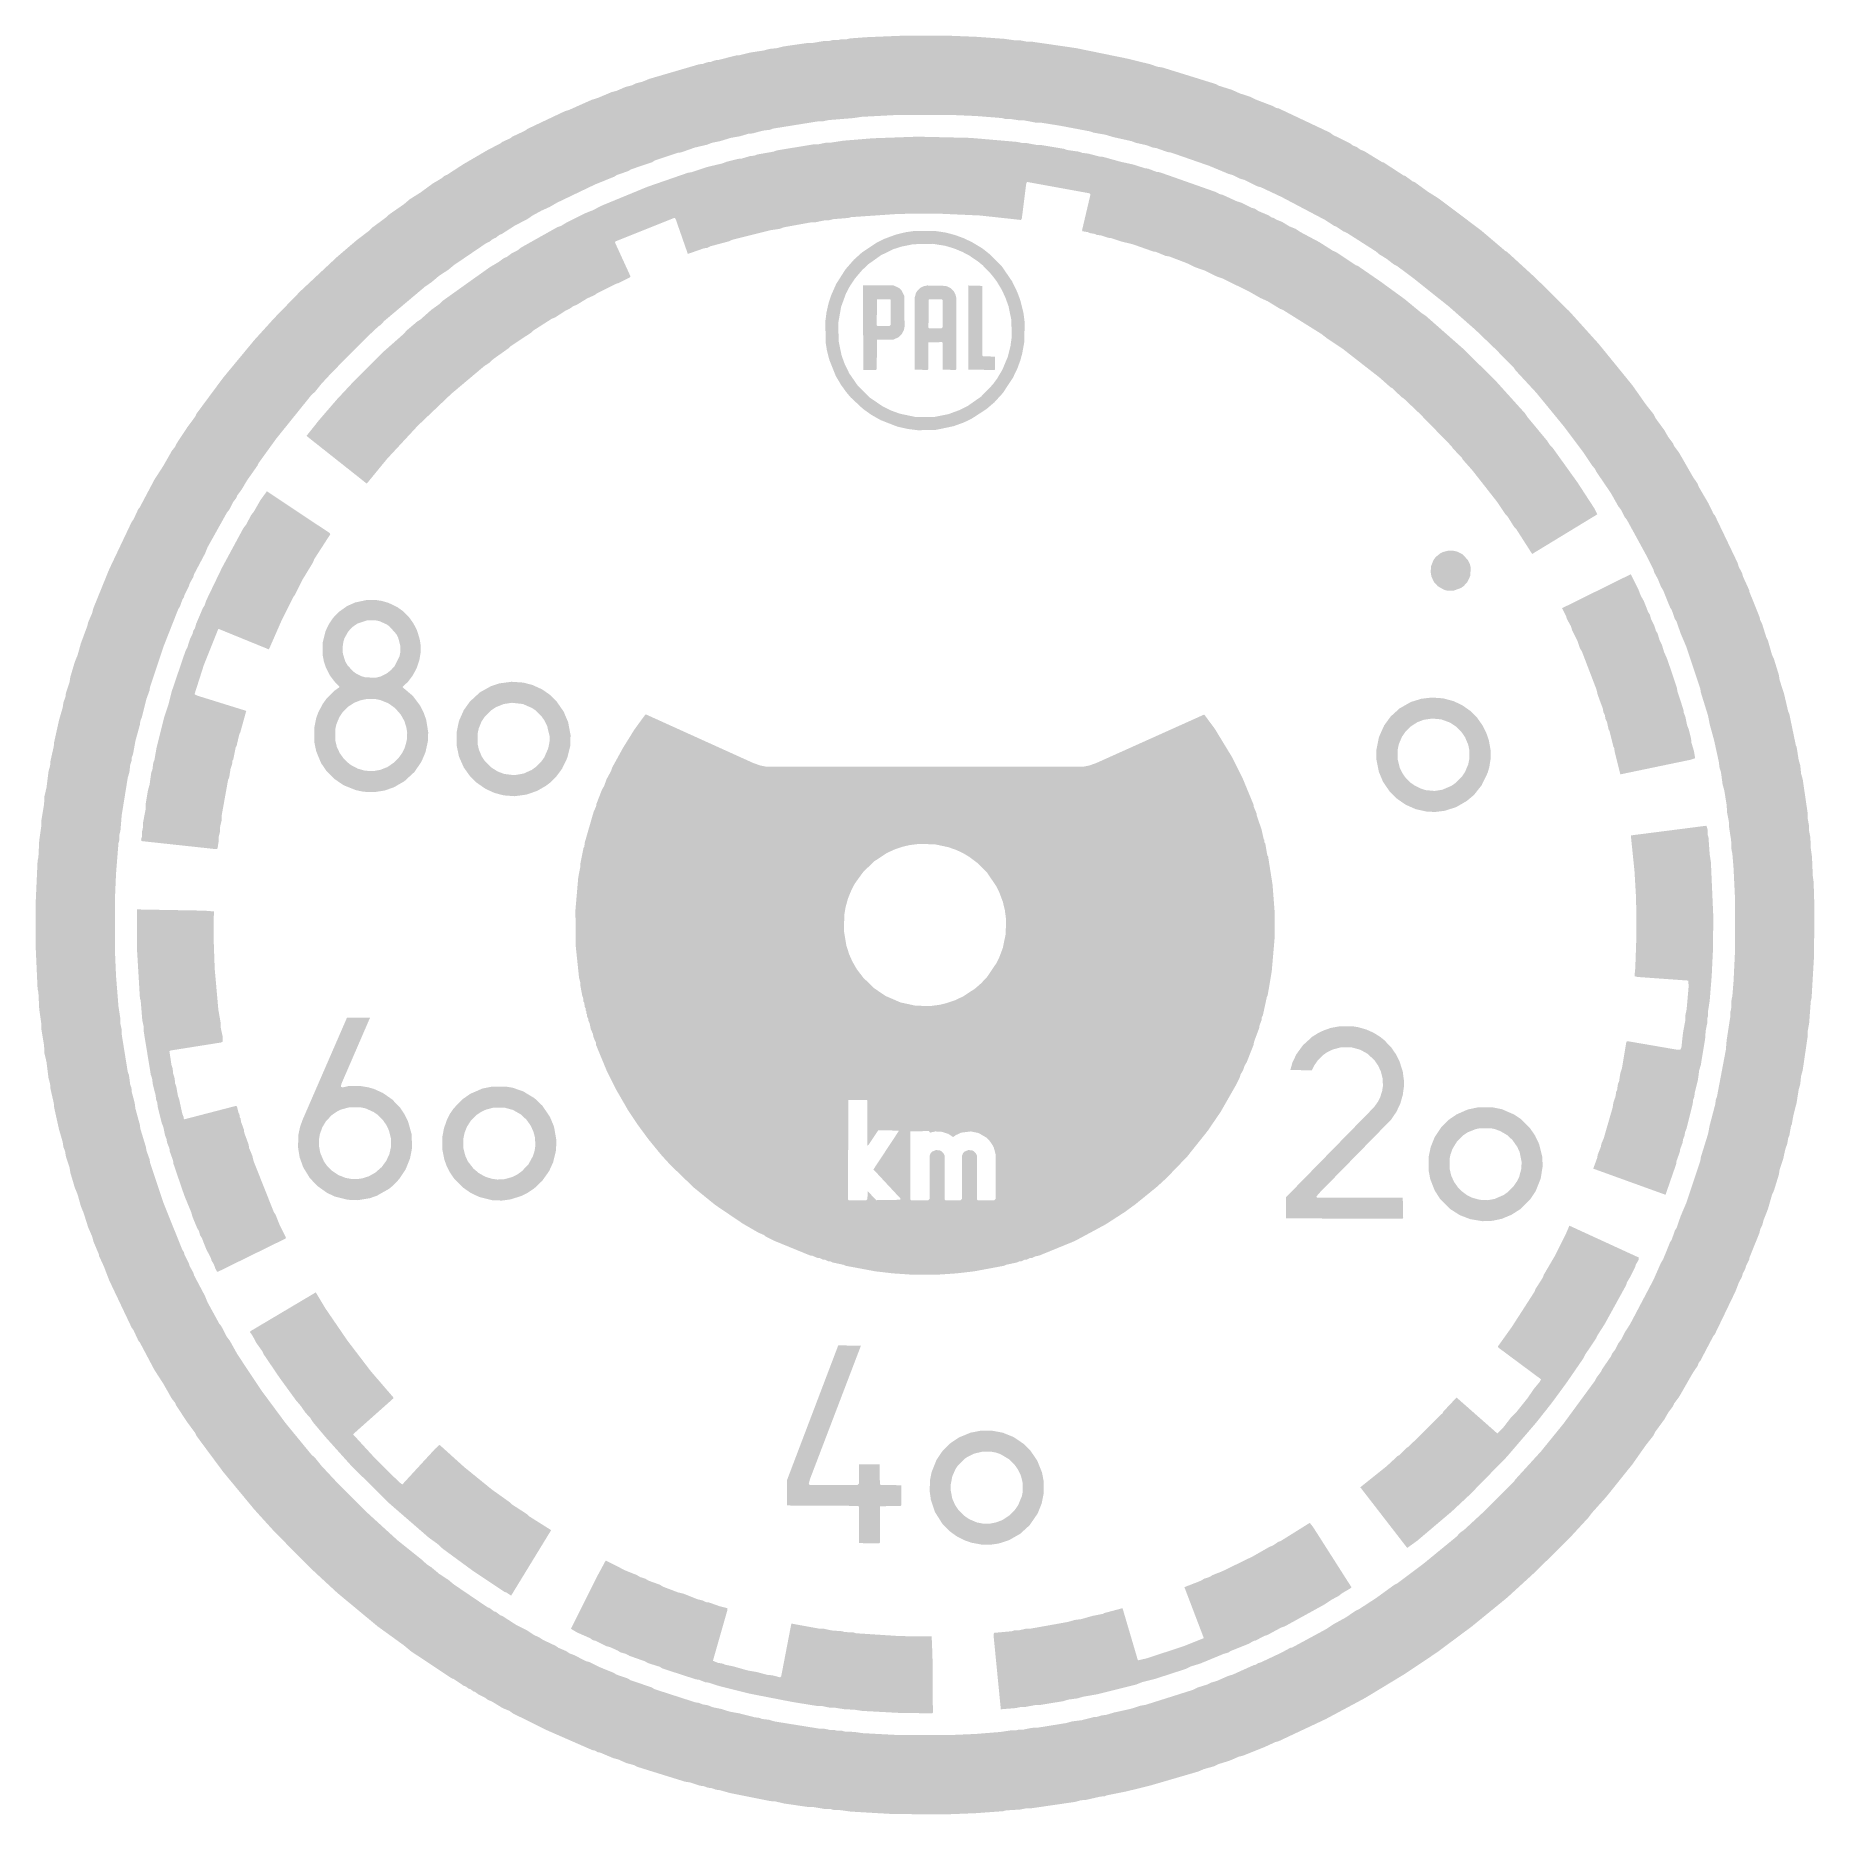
# Model space of a CAD drawing. Header units: millimetres. Extents: x -22 to 22, y -22 to 22.
import ezdxf

# ---------------------------------------------------------------- set-up
doc = ezdxf.new("R2010")
doc.units = ezdxf.units.MM
doc.layers.add('DIAL_WHITE', color=7, linetype='CONTINUOUS')

msp = doc.modelspace()

# ---------------------------------------------------------------- hatches: boundary and pattern name
at = {"layer": 'DIAL_WHITE', "true_color": 0xffffff}
h = msp.add_hatch(color=7, dxfattribs=at)
h.paths.add_polyline_path([(-0.465, 21.985), (-1.435, 21.945), (-1.845, 21.915), (-1.925, 21.895), (-2.055, 21.895), (-2.135, 21.875), (-2.265, 21.875), (-2.345, 21.855), (-2.465, 21.855), (-2.755, 21.805), (-2.875, 21.805), (-3.495, 21.715), (-3.645, 21.675), (-3.835, 21.655), (-3.985, 21.615), (-4.315, 21.565), (-4.595, 21.495), (-4.655, 21.495), (-5.085, 21.385), (-5.175, 21.375), (-5.285, 21.335), (-5.375, 21.325), (-5.485, 21.285), (-5.575, 21.275), (-6.805, 20.915), (-6.975, 20.845), (-7.135, 20.805), (-7.235, 20.755), (-7.395, 20.715), (-7.625, 20.615), (-7.745, 20.585), (-8.075, 20.445), (-8.235, 20.395), (-8.795, 20.145), (-8.895, 20.115), (-9.825, 19.675), (-9.875, 19.635), (-10.195, 19.485), (-10.245, 19.445), (-10.445, 19.355), (-10.495, 19.315), (-10.805, 19.155), (-11.405, 18.805), (-11.805, 18.545), (-11.875, 18.515), (-11.945, 18.455), (-12.165, 18.325), (-12.465, 18.105), (-12.735, 17.935), (-12.875, 17.815), (-13.235, 17.565), (-13.335, 17.475), (-13.675, 17.225), (-13.755, 17.145), (-14.045, 16.925), (-14.525, 16.515), (-15.435, 15.665), (-16.085, 14.995), (-16.575, 14.455), (-17.345, 13.525), (-18.005, 12.635), (-18.035, 12.565), (-18.235, 12.295), (-18.505, 11.885), (-18.535, 11.815), (-18.615, 11.715), (-18.825, 11.345), (-19.045, 11.005), (-19.405, 10.325), (-19.445, 10.275), (-19.565, 10.015), (-19.605, 9.965), (-20.165, 8.785), (-20.555, 7.825), (-20.585, 7.705), (-20.685, 7.475), (-20.705, 7.385), (-20.865, 6.955), (-20.945, 6.665), (-21.015, 6.495), (-21.125, 6.125), (-21.145, 5.995), (-21.235, 5.725), (-21.245, 5.635), (-21.295, 5.495), (-21.315, 5.365), (-21.405, 5.055), (-21.525, 4.515), (-21.535, 4.405), (-21.615, 4.055), (-21.625, 3.935), (-21.665, 3.785), (-21.715, 3.385), (-21.765, 3.175), (-21.775, 2.975), (-21.845, 2.555), (-21.845, 2.425), (-21.895, 2.075), (-21.915, 1.665), (-21.935, 1.585), (-21.985, 0.485), (-21.985, -0.495), (-21.935, -1.595), (-21.915, -1.675), (-21.895, -2.085), (-21.845, -2.435), (-21.845, -2.565), (-21.775, -2.985), (-21.765, -3.185), (-21.715, -3.395), (-21.665, -3.795), (-21.625, -3.945), (-21.615, -4.065), (-21.535, -4.415), (-21.525, -4.525), (-21.405, -5.065), (-21.315, -5.375), (-21.295, -5.505), (-21.255, -5.605), (-21.235, -5.735), (-21.145, -6.005), (-21.125, -6.135), (-21.015, -6.505), (-20.945, -6.675), (-20.865, -6.965), (-20.795, -7.135), (-20.685, -7.485), (-20.585, -7.715), (-20.555, -7.835), (-20.415, -8.165), (-20.415, -8.195), (-20.295, -8.455), (-20.165, -8.795), (-19.605, -9.975), (-19.565, -10.025), (-19.445, -10.285), (-19.405, -10.335), (-19.045, -11.015), (-18.825, -11.355), (-18.615, -11.725), (-18.535, -11.825), (-18.505, -11.895), (-18.235, -12.305), (-18.035, -12.575), (-18.005, -12.645), (-17.345, -13.535), (-16.575, -14.465), (-16.085, -15.005), (-15.185, -15.915), (-14.525, -16.525), (-13.525, -17.355), (-12.875, -17.825), (-12.695, -17.975), (-11.685, -18.645), (-11.645, -18.655), (-11.395, -18.825), (-11.355, -18.835), (-11.275, -18.895), (-11.235, -18.905), (-11.155, -18.965), (-11.115, -18.975), (-11.035, -19.035), (-10.875, -19.115), (-10.795, -19.175), (-10.695, -19.215), (-10.435, -19.375), (-10.265, -19.445), (-10.185, -19.505), (-9.335, -19.925), (-8.215, -20.415), (-8.155, -20.425), (-8.085, -20.465), (-8.025, -20.475), (-7.695, -20.615), (-7.575, -20.645), (-7.375, -20.735), (-7.185, -20.785), (-7.115, -20.825), (-5.925, -21.195), (-5.795, -21.215), (-5.555, -21.295), (-5.465, -21.305), (-5.355, -21.345), (-5.265, -21.355), (-5.155, -21.395), (-5.065, -21.405), (-4.815, -21.475), (-3.815, -21.675), (-3.685, -21.685), (-3.475, -21.735), (-2.855, -21.825), (-2.735, -21.825), (-2.445, -21.875), (-2.315, -21.875), (-2.245, -21.895), (-2.115, -21.895), (-1.825, -21.935), (-0.795, -21.995), (0.495, -22.005), (1.255, -21.975), (1.945, -21.925), (2.015, -21.905), (2.355, -21.885), (2.505, -21.855), (2.625, -21.855), (3.725, -21.695), (3.865, -21.655), (3.995, -21.645), (4.345, -21.565), (4.455, -21.555), (4.495, -21.535), (4.995, -21.435), (5.565, -21.295), (6.765, -20.945), (6.905, -20.885), (7.155, -20.815), (7.255, -20.765), (7.545, -20.675), (7.775, -20.575), (7.865, -20.555), (8.415, -20.335), (8.675, -20.215), (8.755, -20.195), (9.925, -19.645), (10.895, -19.125), (11.885, -18.525), (12.675, -17.995), (13.535, -17.355), (14.405, -16.645), (15.105, -16.005), (15.945, -15.175), (16.415, -14.665), (16.505, -14.545), (16.855, -14.155), (17.505, -13.345), (17.835, -12.875), (18.025, -12.635), (18.075, -12.535), (18.295, -12.235), (18.385, -12.075), (18.505, -11.915), (18.535, -11.845), (18.655, -11.685), (19.005, -11.075), (19.115, -10.915), (19.145, -10.835), (19.185, -10.785), (19.505, -10.175), (19.545, -10.125), (20.055, -9.065), (20.135, -8.855), (20.215, -8.705), (20.235, -8.625), (20.295, -8.515), (20.315, -8.435), (20.395, -8.275), (20.395, -8.245), (20.645, -7.625), (20.665, -7.535), (20.715, -7.435), (20.745, -7.315), (20.855, -7.035), (20.955, -6.685), (21.005, -6.575), (21.125, -6.185), (21.145, -6.055), (21.235, -5.785), (21.285, -5.555), (21.335, -5.415), (21.355, -5.285), (21.385, -5.215), (21.425, -4.985), (21.445, -4.945), (21.485, -4.715), (21.565, -4.405), (21.615, -4.085), (21.655, -3.945), (21.675, -3.745), (21.715, -3.605), (21.835, -2.785), (21.835, -2.655), (21.875, -2.435), (21.915, -1.895), (21.935, -1.815), (21.995, -0.785), (22.005, 0.425), (21.985, 1.055), (21.965, 1.195), (21.945, 1.675), (21.915, 1.885), (21.905, 2.155), (21.875, 2.305), (21.875, 2.425), (21.835, 2.645), (21.835, 2.775), (21.715, 3.595), (21.675, 3.735), (21.655, 3.935), (21.615, 4.075), (21.565, 4.395), (21.545, 4.435), (21.385, 5.205), (21.355, 5.275), (21.255, 5.705), (21.145, 6.045), (21.125, 6.175), (21.005, 6.565), (20.955, 6.675), (20.855, 7.025), (20.815, 7.105), (20.715, 7.425), (20.665, 7.525), (20.645, 7.615), (20.395, 8.235), (20.395, 8.265), (20.235, 8.615), (20.215, 8.695), (20.135, 8.845), (20.105, 8.945), (19.545, 10.115), (19.505, 10.165), (19.385, 10.415), (19.145, 10.825), (19.115, 10.905), (19.005, 11.065), (18.655, 11.675), (18.535, 11.835), (18.505, 11.905), (18.385, 12.065), (18.295, 12.225), (18.075, 12.525), (18.025, 12.625), (17.835, 12.865), (17.505, 13.335), (16.675, 14.355), (15.945, 15.165), (15.105, 15.995), (14.405, 16.635), (14.365, 16.655), (13.765, 17.165), (12.715, 17.955), (12.445, 18.125), (12.115, 18.365), (12.075, 18.375), (11.885, 18.515), (11.845, 18.525), (11.355, 18.845), (11.315, 18.855), (10.875, 19.125), (10.775, 19.165), (10.695, 19.225), (10.595, 19.265), (10.515, 19.325), (10.105, 19.525), (10.025, 19.585), (8.755, 20.185), (8.695, 20.195), (8.605, 20.245), (8.185, 20.405), (8.045, 20.475), (7.795, 20.555), (7.595, 20.645), (7.275, 20.745), (7.205, 20.785), (5.885, 21.195), (5.755, 21.215), (5.585, 21.275), (5.015, 21.415), (3.745, 21.675), (2.645, 21.835), (2.525, 21.835), (2.375, 21.865), (2.245, 21.865), (1.965, 21.905), (1.275, 21.955), (0.515, 21.985)])
h.paths.add_polyline_path([(-0.615, 20.025), (0.595, 20.025), (1.285, 19.995), (1.915, 19.945), (1.985, 19.925), (2.105, 19.925), (2.365, 19.885), (2.475, 19.885), (2.735, 19.835), (2.855, 19.835), (3.355, 19.755), (4.095, 19.615), (4.175, 19.585), (4.465, 19.535), (4.665, 19.475), (5.115, 19.375), (5.215, 19.335), (5.485, 19.275), (5.645, 19.215), (5.725, 19.205), (6.005, 19.105), (6.085, 19.095), (7.035, 18.765), (7.515, 18.565), (7.625, 18.535), (7.805, 18.445), (7.915, 18.415), (8.235, 18.255), (8.315, 18.235), (8.825, 17.995), (9.905, 17.425), (10.135, 17.275), (10.175, 17.265), (10.355, 17.145), (10.445, 17.105), (11.165, 16.645), (11.245, 16.575), (11.425, 16.465), (11.605, 16.325), (11.685, 16.285), (12.075, 15.995), (12.965, 15.285), (13.625, 14.705), (14.125, 14.225), (14.575, 13.765), (14.615, 13.705), (15.125, 13.155), (15.805, 12.325), (16.285, 11.685), (16.505, 11.355), (16.575, 11.275), (16.615, 11.195), (16.975, 10.665), (17.155, 10.345), (17.225, 10.255), (17.315, 10.075), (17.365, 10.015), (17.835, 9.155), (18.025, 8.775), (18.045, 8.705), (18.135, 8.545), (18.205, 8.365), (18.265, 8.265), (18.435, 7.845), (18.475, 7.785), (18.555, 7.555), (18.595, 7.495), (18.695, 7.205), (18.835, 6.875), (19.185, 5.825), (19.195, 5.745), (19.375, 5.165), (19.415, 4.955), (19.525, 4.555), (19.645, 4.005), (19.655, 3.895), (19.695, 3.765), (19.735, 3.465), (19.775, 3.325), (19.835, 2.955), (19.845, 2.775), (19.895, 2.515), (19.895, 2.405), (19.945, 2.085), (19.955, 1.845), (19.975, 1.765), (20.005, 1.395), (20.045, 0.575), (20.045, -0.585), (20.005, -1.405), (19.975, -1.775), (19.955, -1.855), (19.945, -2.095), (19.925, -2.165), (19.925, -2.275), (19.835, -2.855), (19.815, -3.095), (19.595, -4.255), (19.565, -4.335), (19.555, -4.435), (19.415, -4.965), (19.375, -5.175), (19.195, -5.755), (19.185, -5.835), (18.835, -6.885), (18.695, -7.215), (18.595, -7.505), (18.555, -7.565), (18.475, -7.795), (18.435, -7.855), (18.265, -8.275), (18.205, -8.375), (18.025, -8.785), (17.445, -9.885), (17.315, -10.085), (17.225, -10.265), (17.155, -10.355), (17.075, -10.515), (17.005, -10.605), (16.975, -10.675), (16.755, -10.995), (16.735, -11.045), (16.615, -11.205), (16.575, -11.285), (15.805, -12.335), (15.245, -13.025), (14.615, -13.715), (14.575, -13.775), (13.855, -14.495), (13.345, -14.965), (13.235, -15.045), (13.155, -15.135), (12.325, -15.815), (11.685, -16.295), (11.605, -16.335), (11.165, -16.655), (10.735, -16.935), (10.665, -16.965), (10.415, -17.135), (10.105, -17.305), (9.925, -17.425), (9.095, -17.875), (9.045, -17.885), (8.825, -18.005), (8.315, -18.245), (8.245, -18.265), (8.185, -18.305), (8.135, -18.315), (7.625, -18.545), (7.495, -18.585), (7.225, -18.705), (7.085, -18.745), (6.985, -18.795), (6.755, -18.865), (6.635, -18.925), (5.465, -19.295), (5.345, -19.315), (5.095, -19.395), (4.685, -19.485), (4.485, -19.545), (4.385, -19.555), (4.255, -19.595), (4.195, -19.595), (3.885, -19.675), (3.645, -19.705), (3.505, -19.745), (2.825, -19.855), (2.645, -19.865), (2.455, -19.905), (2.335, -19.905), (2.265, -19.925), (2.145, -19.925), (1.885, -19.965), (1.265, -20.015), (0.565, -20.045), (-0.595, -20.045), (-1.535, -19.995), (-1.735, -19.965), (-1.975, -19.955), (-2.045, -19.935), (-2.165, -19.935), (-2.235, -19.915), (-2.345, -19.915), (-2.485, -19.885), (-2.595, -19.885), (-3.715, -19.705), (-3.845, -19.665), (-4.015, -19.645), (-4.095, -19.615), (-4.195, -19.605), (-4.585, -19.505), (-4.815, -19.465), (-5.035, -19.395), (-5.235, -19.355), (-5.365, -19.305), (-5.485, -19.285), (-5.585, -19.245), (-5.665, -19.235), (-6.685, -18.905), (-6.745, -18.865), (-7.275, -18.685), (-7.335, -18.645), (-7.625, -18.545), (-7.685, -18.505), (-8.055, -18.355), (-8.295, -18.235), (-8.375, -18.215), (-8.665, -18.065), (-8.775, -18.025), (-8.865, -17.965), (-9.055, -17.885), (-9.125, -17.835), (-9.445, -17.685), (-9.515, -17.635), (-9.665, -17.565), (-9.845, -17.445), (-10.105, -17.315), (-10.445, -17.095), (-10.485, -17.085), (-10.605, -16.995), (-10.645, -16.985), (-10.765, -16.895), (-10.805, -16.885), (-11.645, -16.315), (-11.775, -16.205), (-12.005, -16.055), (-12.195, -15.895), (-12.305, -15.825), (-12.435, -15.705), (-13.035, -15.225), (-13.825, -14.505), (-14.485, -13.845), (-14.915, -13.385), (-15.075, -13.185), (-15.165, -13.105), (-15.805, -12.325), (-16.405, -11.515), (-16.995, -10.625), (-17.185, -10.285), (-17.255, -10.195), (-17.395, -9.925), (-17.445, -9.865), (-17.735, -9.335), (-17.795, -9.185), (-18.065, -8.675), (-18.085, -8.605), (-18.175, -8.445), (-18.195, -8.375), (-18.305, -8.155), (-18.315, -8.105), (-18.355, -8.045), (-18.825, -6.875), (-19.155, -5.885), (-19.165, -5.805), (-19.245, -5.585), (-19.255, -5.505), (-19.395, -5.045), (-19.405, -4.955), (-19.515, -4.555), (-19.535, -4.405), (-19.605, -4.145), (-19.615, -4.035), (-19.645, -3.955), (-19.675, -3.725), (-19.705, -3.645), (-19.855, -2.715), (-19.855, -2.595), (-19.885, -2.465), (-19.885, -2.345), (-19.935, -2.025), (-19.995, -1.275), (-20.025, -0.585), (-20.025, 0.575), (-19.995, 1.265), (-19.935, 2.015), (-19.915, 2.085), (-19.915, 2.205), (-19.885, 2.335), (-19.855, 2.705), (-19.705, 3.635), (-19.665, 3.765), (-19.645, 3.945), (-19.605, 4.075), (-19.605, 4.135), (-19.575, 4.215), (-19.515, 4.545), (-19.405, 4.945), (-19.395, 5.035), (-19.355, 5.135), (-19.245, 5.575), (-19.165, 5.795), (-19.155, 5.875), (-18.825, 6.865), (-18.455, 7.805), (-18.415, 7.865), (-18.355, 8.035), (-18.315, 8.095), (-18.305, 8.145), (-18.195, 8.365), (-18.175, 8.435), (-18.085, 8.595), (-18.065, 8.665), (-17.795, 9.175), (-17.735, 9.325), (-17.255, 10.185), (-17.185, 10.275), (-17.095, 10.455), (-17.025, 10.545), (-16.995, 10.615), (-16.885, 10.765), (-16.755, 10.985), (-16.495, 11.355), (-16.475, 11.405), (-16.035, 12.015), (-15.165, 13.095), (-15.075, 13.175), (-14.915, 13.375), (-14.655, 13.655), (-13.825, 14.495), (-13.505, 14.795), (-13.445, 14.835), (-13.365, 14.925), (-12.355, 15.775), (-12.195, 15.885), (-12.005, 16.045), (-11.775, 16.195), (-11.645, 16.305), (-10.835, 16.855), (-10.765, 16.885), (-10.675, 16.955), (-10.605, 16.985), (-10.515, 17.055), (-10.445, 17.085), (-10.135, 17.285), (-9.825, 17.445), (-9.695, 17.535), (-9.475, 17.655), (-9.275, 17.745), (-9.085, 17.855), (-8.145, 18.305), (-7.675, 18.495), (-7.615, 18.535), (-7.325, 18.635), (-7.265, 18.675), (-6.735, 18.855), (-6.675, 18.895), (-6.105, 19.085), (-6.025, 19.095), (-5.685, 19.215), (-5.385, 19.285), (-5.255, 19.335), (-5.055, 19.375), (-4.795, 19.455), (-4.565, 19.495), (-4.365, 19.555), (-4.255, 19.565), (-3.995, 19.635), (-3.825, 19.655), (-3.745, 19.685), (-2.625, 19.865), (-2.515, 19.865), (-2.375, 19.895), (-1.755, 19.945), (-1.565, 19.975)], flags=17)
for points in [[(-15.285, 12.085), (-13.795, 10.905), (-13.295, 11.515), (-12.535, 12.335), (-11.705, 13.125), (-10.885, 13.815), (-10.775, 13.885), (-10.665, 13.985), (-10.285, 14.255), (-10.235, 14.305), (-9.735, 14.635), (-9.685, 14.685), (-9.215, 14.985), (-9.135, 15.015), (-8.875, 15.185), (-8.785, 15.225), (-8.685, 15.295), (-8.605, 15.325), (-8.345, 15.485), (-8.165, 15.565), (-8.095, 15.615), (-7.635, 15.845), (-7.565, 15.865), (-7.285, 16.005), (-7.275, 16.035), (-7.655, 16.865), (-7.645, 16.895), (-6.195, 17.475), (-6.175, 17.475), (-6.155, 17.445), (-5.855, 16.585), (-5.455, 16.725), (-5.375, 16.735), (-5.295, 16.775), (-4.845, 16.895), (-4.755, 16.935), (-3.795, 17.175), (-3.585, 17.205), (-3.475, 17.245), (-2.815, 17.365), (-2.715, 17.365), (-2.475, 17.415), (-2.375, 17.415), (-2.255, 17.445), (-1.885, 17.475), (-1.815, 17.495), (-0.645, 17.575), (0.265, 17.585), (1.375, 17.535), (2.385, 17.425), (2.405, 17.465), (2.515, 18.335), (2.535, 18.365), (4.075, 18.085), (4.095, 18.065), (4.095, 18.025), (3.895, 17.175), (3.905, 17.145), (4.035, 17.125), (4.105, 17.095), (4.195, 17.085), (4.265, 17.055), (4.355, 17.045), (4.535, 16.985), (4.615, 16.975), (4.855, 16.895), (5.145, 16.825), (5.655, 16.645), (5.725, 16.635), (5.965, 16.535), (6.045, 16.525), (6.515, 16.345), (6.695, 16.255), (6.925, 16.175), (7.205, 16.035), (7.375, 15.975), (8.025, 15.655), (8.305, 15.495), (8.485, 15.415), (8.795, 15.225), (8.855, 15.205), (9.815, 14.605), (9.955, 14.495), (10.345, 14.235), (11.255, 13.525), (11.525, 13.285), (11.565, 13.265), (11.795, 13.045), (11.845, 13.015), (12.245, 12.635), (13.035, 11.825), (13.065, 11.775), (13.285, 11.545), (13.305, 11.505), (13.545, 11.235), (14.165, 10.445), (14.365, 10.145), (14.415, 10.095), (14.585, 9.825), (14.635, 9.775), (15.025, 9.165), (16.635, 10.145), (16.555, 10.305), (16.145, 10.935), (15.535, 11.785), (15.465, 11.855), (15.395, 11.965), (14.905, 12.555), (14.855, 12.635), (14.115, 13.455), (13.325, 14.235), (12.405, 15.045), (12.275, 15.135), (11.875, 15.465), (11.285, 15.895), (10.705, 16.295), (10.665, 16.305), (10.185, 16.625), (10.095, 16.665), (9.765, 16.875), (9.295, 17.125), (9.175, 17.205), (9.025, 17.265), (8.845, 17.375), (8.695, 17.435), (8.635, 17.475), (8.585, 17.485), (8.495, 17.545), (8.255, 17.645), (8.165, 17.705), (8.085, 17.725), (7.825, 17.855), (7.725, 17.885), (7.375, 18.045), (7.295, 18.065), (7.205, 18.115), (5.815, 18.605), (5.735, 18.615), (5.525, 18.695), (5.445, 18.705), (5.165, 18.795), (4.845, 18.865), (4.415, 18.985), (4.315, 18.995), (4.055, 19.065), (3.895, 19.085), (3.815, 19.115), (3.525, 19.155), (3.445, 19.185), (2.905, 19.275), (2.795, 19.275), (2.535, 19.325), (2.425, 19.325), (2.295, 19.355), (1.135, 19.455), (-0.175, 19.485), (-1.285, 19.445), (-2.015, 19.385), (-2.335, 19.335), (-2.445, 19.335), (-2.635, 19.295), (-2.745, 19.295), (-3.655, 19.145), (-3.735, 19.115), (-4.135, 19.045), (-4.215, 19.015), (-4.315, 19.005), (-4.515, 18.945), (-4.615, 18.935), (-4.895, 18.865), (-4.995, 18.825), (-5.375, 18.735), (-5.765, 18.605), (-5.845, 18.595), (-6.855, 18.245), (-7.995, 17.775), (-8.205, 17.665), (-8.385, 17.595), (-8.865, 17.355), (-8.995, 17.275), (-9.085, 17.245), (-9.975, 16.745), (-10.065, 16.675), (-10.205, 16.605), (-10.325, 16.515), (-10.415, 16.475), (-10.535, 16.385), (-10.755, 16.255), (-11.905, 15.435), (-11.985, 15.355), (-12.195, 15.205), (-12.465, 14.965), (-12.545, 14.915), (-12.805, 14.695), (-12.885, 14.605), (-13.395, 14.155), (-14.115, 13.435), (-14.535, 12.985), (-14.975, 12.475)], [(1.085, 15.805), (1.085, 13.725), (1.725, 13.715), (1.745, 13.735), (1.745, 14.045), (1.445, 14.055), (1.425, 14.075), (1.425, 15.795)], [(-16.265, 10.715), (-16.425, 10.495), (-16.585, 10.215), (-16.655, 10.125), (-16.775, 9.895), (-16.845, 9.805), (-17.375, 8.825), (-17.765, 8.015), (-17.805, 7.895), (-17.845, 7.835), (-18.015, 7.435), (-18.045, 7.325), (-18.085, 7.265), (-18.105, 7.185), (-18.165, 7.065), (-18.235, 6.845), (-18.275, 6.775), (-18.615, 5.775), (-18.695, 5.455), (-18.805, 5.125), (-18.995, 4.365), (-19.045, 4.075), (-19.075, 3.995), (-19.095, 3.835), (-19.125, 3.755), (-19.165, 3.465), (-19.205, 3.325), (-19.265, 2.965), (-19.265, 2.845), (-19.325, 2.535), (-19.325, 2.425), (-19.355, 2.285), (-19.355, 2.175), (-19.375, 2.105), (-19.365, 2.065), (-17.515, 1.865), (-17.485, 1.885), (-17.455, 2.075), (-17.455, 2.175), (-17.425, 2.295), (-17.425, 2.405), (-17.385, 2.575), (-17.385, 2.685), (-17.225, 3.575), (-17.195, 3.645), (-17.165, 3.845), (-17.125, 3.965), (-17.115, 4.055), (-17.095, 4.085), (-17.035, 4.385), (-17.015, 4.415), (-16.945, 4.715), (-16.925, 4.745), (-16.775, 5.285), (-17.995, 5.665), (-18.055, 5.695), (-17.825, 6.415), (-17.465, 7.315), (-16.215, 6.805), (-15.895, 7.535), (-15.615, 8.095), (-15.565, 8.165), (-15.375, 8.545), (-15.125, 8.955), (-15.095, 9.035), (-14.695, 9.655), (-14.715, 9.685)], [(12.945, 9.245), (12.825, 9.215), (12.745, 9.175), (12.635, 9.085), (12.585, 9.015), (12.525, 8.865), (12.515, 8.715), (12.535, 8.605), (12.595, 8.475), (12.695, 8.365), (12.855, 8.275), (12.945, 8.255), (13.075, 8.255), (13.265, 8.325), (13.335, 8.375), (13.425, 8.475), (13.495, 8.625), (13.505, 8.835), (13.485, 8.915), (13.435, 9.015), (13.305, 9.155), (13.165, 9.225), (13.075, 9.245)], [(17.465, 8.665), (15.765, 7.825), (15.865, 7.625), (15.885, 7.555), (15.985, 7.375), (16.015, 7.275), (16.145, 7.015), (16.205, 6.835), (16.255, 6.755), (16.615, 5.815), (16.645, 5.685), (16.775, 5.335), (16.785, 5.255), (16.825, 5.175), (16.835, 5.095), (16.875, 5.015), (16.915, 4.825), (16.935, 4.795), (17.035, 4.395), (17.055, 4.365), (17.065, 4.275), (17.205, 3.715), (18.935, 4.075), (19.055, 4.115), (19.025, 4.295), (18.965, 4.495), (18.955, 4.595), (18.895, 4.835), (18.855, 4.935), (18.815, 5.135), (18.775, 5.235), (18.765, 5.315), (18.615, 5.775), (18.605, 5.855), (18.365, 6.565), (18.285, 6.745), (18.235, 6.915), (18.175, 7.035), (18.125, 7.205), (18.085, 7.265), (18.045, 7.395), (17.965, 7.555), (17.935, 7.665), (17.895, 7.725), (17.785, 8.005), (17.715, 8.125), (17.645, 8.305)], [(19.335, 2.445), (17.465, 2.205), (17.555, 1.325), (17.595, 0.645), (17.605, -0.225), (17.575, -1.075), (17.555, -1.275), (17.625, -1.295), (18.885, -1.385), (18.895, -1.525), (18.845, -2.095), (18.815, -2.235), (18.815, -2.355), (18.755, -2.675), (18.715, -3.045), (18.685, -3.095), (18.615, -3.095), (17.395, -2.885), (17.355, -2.895), (17.245, -3.555), (17.205, -3.675), (17.175, -3.875), (17.145, -3.945), (17.125, -4.095), (17.105, -4.125), (17.085, -4.255), (17.035, -4.395), (17.015, -4.525), (16.795, -5.285), (16.735, -5.425), (16.725, -5.495), (16.645, -5.695), (16.635, -5.765), (16.535, -6.035), (18.305, -6.675), (18.325, -6.675), (18.585, -5.925), (18.595, -5.845), (18.675, -5.625), (18.685, -5.555), (18.745, -5.395), (18.755, -5.315), (18.795, -5.215), (18.805, -5.135), (18.845, -5.035), (18.995, -4.435), (19.005, -4.335), (19.035, -4.255), (19.045, -4.155), (19.125, -3.835), (19.155, -3.605), (19.195, -3.475), (19.305, -2.805), (19.315, -2.625), (19.355, -2.435), (19.355, -2.325), (19.375, -2.255), (19.375, -2.135), (19.415, -1.885), (19.465, -1.265), (19.495, -0.645), (19.505, 0.185), (19.445, 1.545), (19.415, 1.735), (19.385, 2.155), (19.365, 2.225), (19.365, 2.345)], [(-19.475, 0.375), (-19.475, -0.645), (-19.405, -1.815), (-19.385, -1.885), (-19.345, -2.375), (-19.315, -2.505), (-19.315, -2.615), (-19.135, -3.715), (-19.105, -3.795), (-19.085, -3.955), (-19.015, -4.225), (-19.005, -4.325), (-18.975, -4.405), (-18.965, -4.505), (-18.865, -4.905), (-18.825, -5.005), (-18.785, -5.205), (-18.745, -5.305), (-18.735, -5.385), (-18.675, -5.535), (-18.665, -5.615), (-18.585, -5.835), (-18.575, -5.915), (-18.305, -6.705), (-18.135, -7.115), (-18.105, -7.225), (-17.985, -7.515), (-17.945, -7.575), (-17.915, -7.685), (-17.875, -7.745), (-17.765, -8.025), (-17.645, -8.255), (-17.635, -8.305), (-17.575, -8.405), (-17.535, -8.515), (-17.495, -8.585), (-17.475, -8.585), (-15.805, -7.765), (-15.795, -7.735), (-15.955, -7.415), (-16.045, -7.185), (-16.095, -7.105), (-16.595, -5.845), (-16.625, -5.715), (-16.705, -5.525), (-16.715, -5.445), (-16.825, -5.145), (-16.835, -5.065), (-16.905, -4.875), (-16.915, -4.795), (-16.935, -4.765), (-16.945, -4.685), (-16.965, -4.655), (-17.005, -4.495), (-17.035, -4.485), (-18.305, -4.815), (-18.325, -4.795), (-18.325, -4.755), (-18.355, -4.685), (-18.435, -4.315), (-18.465, -4.235), (-18.505, -4.005), (-18.535, -3.925), (-18.545, -3.805), (-18.585, -3.675), (-18.595, -3.555), (-18.625, -3.465), (-18.675, -3.135), (-18.655, -3.115), (-17.395, -2.915), (-17.355, -2.895), (-17.355, -2.785), (-17.405, -2.555), (-17.405, -2.445), (-17.465, -2.105), (-17.555, -1.095), (-17.585, -0.255), (-17.575, 0.325), (-17.805, 0.345)], [(9.875, -2.615), (9.745, -2.675), (9.585, -2.775), (9.355, -2.985), (9.195, -3.205), (9.095, -3.415), (9.045, -3.595), (9.575, -3.605), (9.635, -3.485), (9.725, -3.355), (9.845, -3.235), (9.955, -3.155), (10.075, -3.095), (10.295, -3.035), (10.555, -3.035), (10.775, -3.095), (10.955, -3.195), (11.125, -3.355), (11.215, -3.485), (11.285, -3.635), (11.325, -3.795), (11.335, -3.985), (11.315, -4.115), (11.265, -4.275), (11.215, -4.375), (11.115, -4.515), (8.935, -6.745), (8.935, -7.265), (11.815, -7.275), (11.835, -7.255), (11.825, -6.755), (9.715, -6.755), (9.685, -6.735), (9.745, -6.655), (11.535, -4.825), (11.665, -4.635), (11.765, -4.425), (11.825, -4.215), (11.855, -3.995), (11.855, -3.865), (11.825, -3.635), (11.745, -3.385), (11.655, -3.205), (11.545, -3.045), (11.365, -2.855), (11.265, -2.775), (11.105, -2.675), (10.925, -2.595), (10.715, -2.535), (10.585, -2.515), (10.265, -2.515), (10.045, -2.555)], [(17.665, -8.235), (15.945, -7.445), (15.865, -7.635), (15.585, -8.195), (15.315, -8.655), (15.285, -8.735), (15.105, -9.015), (15.085, -9.075), (14.525, -9.945), (14.175, -10.435), (14.195, -10.465), (15.245, -11.245), (15.215, -11.305), (15.065, -11.485), (14.915, -11.705), (14.635, -12.055), (14.505, -12.185), (14.305, -12.445), (14.165, -12.585), (13.155, -11.695), (12.835, -12.035), (12.815, -12.075), (11.975, -12.905), (11.915, -12.945), (11.735, -13.125), (11.695, -13.145), (11.425, -13.395), (10.775, -13.915), (11.935, -15.415), (12.185, -15.235), (13.035, -14.515), (13.485, -14.095), (14.395, -13.165), (15.125, -12.315), (15.505, -11.835), (15.865, -11.345), (16.285, -10.735), (16.335, -10.635), (16.605, -10.235), (16.635, -10.165), (16.815, -9.885), (17.355, -8.905), (17.365, -8.855), (17.465, -8.685), (17.575, -8.465), (17.585, -8.415), (17.655, -8.295)], [(-16.655, -10.045), (-16.685, -10.075), (-16.615, -10.175), (-16.525, -10.345), (-16.375, -10.555), (-16.345, -10.625), (-15.945, -11.215), (-15.545, -11.765), (-15.425, -11.905), (-15.315, -12.065), (-15.195, -12.195), (-15.125, -12.305), (-14.805, -12.685), (-14.185, -13.375), (-13.235, -14.315), (-12.255, -15.165), (-12.045, -15.315), (-11.915, -15.435), (-11.165, -15.985), (-10.385, -16.505), (-10.345, -16.515), (-10.225, -16.595), (-9.235, -14.975), (-9.775, -14.635), (-9.825, -14.585), (-10.195, -14.345), (-10.245, -14.295), (-10.695, -13.975), (-11.385, -13.415), (-11.995, -12.865), (-12.105, -12.965), (-12.915, -13.845), (-12.985, -13.795), (-13.565, -13.225), (-14.135, -12.605), (-13.135, -11.715), (-13.135, -11.695), (-13.695, -11.045), (-14.275, -10.285), (-14.815, -9.495), (-15.055, -9.095)], [(-2.135, -10.405), (-3.405, -13.745), (-3.405, -14.365), (-1.645, -14.375), (-1.625, -14.395), (-1.625, -15.295), (-1.125, -15.305), (-1.105, -15.285), (-1.105, -14.385), (-0.595, -14.375), (-0.575, -14.355), (-0.575, -13.865), (-1.085, -13.855), (-1.105, -13.835), (-1.115, -13.345), (-1.625, -13.345), (-1.625, -13.825), (-1.655, -13.855), (-2.845, -13.855), (-2.865, -13.835), (-2.835, -13.715), (-1.575, -10.415)], [(10.555, -16.385), (9.605, -14.895), (9.525, -14.795), (8.805, -15.245), (8.745, -15.265), (8.615, -15.355), (8.535, -15.385), (8.115, -15.625), (7.355, -15.995), (7.125, -16.085), (7.045, -16.135), (6.915, -16.175), (6.835, -16.225), (6.425, -16.385), (6.905, -17.645), (6.405, -17.845), (5.495, -18.145), (5.275, -18.195), (4.895, -16.905), (4.445, -17.025), (4.415, -17.045), (4.155, -17.095), (3.875, -17.175), (3.715, -17.195), (3.545, -17.245), (2.595, -17.415), (2.495, -17.415), (2.325, -17.455), (2.215, -17.455), (2.155, -17.475), (1.715, -17.515), (1.705, -17.575), (1.885, -19.405), (2.255, -19.375), (2.395, -19.345), (2.505, -19.345), (2.765, -19.295), (2.875, -19.295), (3.425, -19.205), (3.555, -19.165), (3.785, -19.135), (3.915, -19.095), (4.265, -19.035), (5.225, -18.795), (5.375, -18.735), (5.695, -18.655), (6.465, -18.405), (6.585, -18.345), (6.815, -18.275), (7.395, -18.035), (7.505, -18.005), (7.565, -17.965), (8.015, -17.785), (8.135, -17.715), (8.185, -17.705), (8.415, -17.585), (8.465, -17.575), (8.815, -17.385), (8.905, -17.355), (9.885, -16.815), (10.065, -16.695), (10.235, -16.605), (10.325, -16.535), (10.545, -16.405)], [(-8.745, -17.415), (-8.595, -17.505), (-8.275, -17.645), (-8.205, -17.695), (-8.125, -17.715), (-7.865, -17.845), (-7.785, -17.865), (-7.585, -17.955), (-7.525, -17.995), (-7.385, -18.035), (-7.295, -18.085), (-6.925, -18.215), (-6.835, -18.265), (-6.545, -18.355), (-6.485, -18.395), (-5.655, -18.665), (-5.575, -18.675), (-5.425, -18.735), (-5.345, -18.745), (-5.065, -18.835), (-4.345, -19.015), (-3.265, -19.225), (-2.645, -19.325), (-2.535, -19.325), (-2.345, -19.365), (-2.225, -19.365), (-1.975, -19.405), (-1.735, -19.415), (-1.545, -19.445), (-0.615, -19.495), (0.185, -19.505), (0.205, -19.485), (0.195, -18.085), (0.175, -17.605), (-0.615, -17.595), (-1.695, -17.525), (-1.755, -17.505), (-1.975, -17.495), (-2.035, -17.475), (-2.305, -17.455), (-2.485, -17.415), (-2.585, -17.415), (-3.295, -17.285), (-3.545, -18.585), (-3.575, -18.615), (-3.765, -18.565), (-3.885, -18.555), (-4.145, -18.485), (-4.375, -18.445), (-4.725, -18.345), (-4.925, -18.305), (-4.995, -18.275), (-5.115, -18.255), (-5.235, -18.205), (-4.875, -16.945), (-4.875, -16.905), (-5.075, -16.855), (-5.325, -16.765), (-5.405, -16.755), (-5.485, -16.715), (-5.615, -16.685), (-5.965, -16.545), (-6.095, -16.515), (-6.465, -16.375), (-6.545, -16.325), (-6.825, -16.225), (-6.905, -16.175), (-7.035, -16.135), (-7.115, -16.085), (-7.395, -15.975), (-7.885, -15.725), (-8.085, -16.095)]]:
    msp.add_hatch(color=7, dxfattribs=at).paths.add_polyline_path(points)
h = msp.add_hatch(color=7, dxfattribs=at)
h.paths.add_polyline_path([(-0.235, 17.155), (-0.455, 17.125), (-0.705, 17.065), (-1.005, 16.955), (-1.185, 16.865), (-1.545, 16.625), (-1.745, 16.445), (-1.955, 16.205), (-2.185, 15.845), (-2.305, 15.575), (-2.375, 15.365), (-2.425, 15.145), (-2.455, 14.915), (-2.445, 14.385), (-2.415, 14.195), (-2.355, 13.965), (-2.195, 13.565), (-2.065, 13.345), (-1.935, 13.165), (-1.825, 13.035), (-1.525, 12.755), (-1.315, 12.605), (-1.085, 12.475), (-0.675, 12.315), (-0.405, 12.255), (-0.165, 12.225), (0.285, 12.235), (0.715, 12.325), (0.965, 12.415), (1.155, 12.505), (1.525, 12.745), (1.725, 12.915), (1.935, 13.145), (2.185, 13.525), (2.295, 13.755), (2.365, 13.945), (2.415, 14.125), (2.465, 14.405), (2.475, 14.895), (2.445, 15.125), (2.365, 15.445), (2.295, 15.635), (2.165, 15.905), (1.905, 16.285), (1.615, 16.575), (1.425, 16.725), (1.175, 16.875), (0.965, 16.975), (0.745, 17.055), (0.515, 17.115), (0.245, 17.155)])
h.paths.add_polyline_path([(-0.285, 16.825), (0.205, 16.835), (0.515, 16.785), (0.745, 16.715), (0.935, 16.635), (1.105, 16.545), (1.325, 16.395), (1.435, 16.305), (1.655, 16.075), (1.785, 15.905), (1.905, 15.705), (1.995, 15.515), (2.075, 15.295), (2.145, 14.955), (2.155, 14.535), (2.125, 14.315), (2.055, 14.035), (1.925, 13.725), (1.795, 13.505), (1.685, 13.355), (1.395, 13.055), (1.065, 12.825), (0.865, 12.725), (0.595, 12.625), (0.245, 12.555), (-0.235, 12.555), (-0.615, 12.635), (-0.835, 12.715), (-1.035, 12.815), (-1.345, 13.025), (-1.665, 13.345), (-1.865, 13.635), (-1.985, 13.885), (-2.055, 14.085), (-2.125, 14.425), (-2.135, 14.875), (-2.065, 15.275), (-1.945, 15.605), (-1.855, 15.775), (-1.715, 15.985), (-1.545, 16.185), (-1.385, 16.335), (-1.075, 16.555), (-0.765, 16.705), (-0.575, 16.765)], flags=17)
h = msp.add_hatch(color=7, dxfattribs=at)
h.paths.add_polyline_path([(-0.765, 15.805), (-1.525, 15.805), (-1.515, 13.715), (-1.205, 13.715), (-1.185, 13.735), (-1.175, 14.465), (-0.775, 14.465), (-0.645, 14.525), (-0.565, 14.605), (-0.515, 14.695), (-0.495, 14.785), (-0.505, 15.555), (-0.565, 15.675), (-0.635, 15.745)])
h.paths.add_polyline_path([(-1.175, 15.465), (-0.855, 15.465), (-0.835, 15.445), (-0.835, 14.835), (-0.865, 14.805), (-1.165, 14.805), (-1.185, 14.825)], flags=17)
h = msp.add_hatch(color=7, dxfattribs=at)
h.paths.add_polyline_path([(-0.025, 15.785), (-0.105, 15.745), (-0.185, 15.665), (-0.215, 15.615), (-0.245, 15.505), (-0.245, 13.725), (0.075, 13.715), (0.095, 13.735), (0.095, 14.395), (0.425, 14.405), (0.445, 14.385), (0.445, 13.725), (0.765, 13.715), (0.785, 13.735), (0.785, 15.495), (0.765, 15.575), (0.725, 15.655), (0.635, 15.745), (0.525, 15.795), (0.065, 15.805)])
h.paths.add_polyline_path([(0.105, 15.465), (0.425, 15.465), (0.445, 15.445), (0.445, 14.775), (0.415, 14.745), (0.115, 14.745), (0.095, 14.765)], flags=17)
h = msp.add_hatch(color=7, dxfattribs=at)
h.paths.add_polyline_path([(-13.805, 8.025), (-14.085, 7.965), (-14.285, 7.875), (-14.495, 7.725), (-14.635, 7.575), (-14.735, 7.425), (-14.815, 7.255), (-14.885, 6.975), (-14.885, 6.665), (-14.855, 6.505), (-14.805, 6.355), (-14.715, 6.175), (-14.605, 6.025), (-14.465, 5.875), (-14.605, 5.775), (-14.785, 5.595), (-14.885, 5.455), (-14.995, 5.245), (-15.045, 5.105), (-15.095, 4.855), (-15.095, 4.525), (-15.045, 4.285), (-14.925, 3.995), (-14.795, 3.805), (-14.585, 3.595), (-14.365, 3.445), (-14.065, 3.325), (-13.875, 3.285), (-13.615, 3.275), (-13.355, 3.315), (-13.125, 3.395), (-12.865, 3.545), (-12.615, 3.775), (-12.445, 4.025), (-12.345, 4.255), (-12.285, 4.525), (-12.275, 4.755), (-12.325, 5.065), (-12.385, 5.235), (-12.475, 5.415), (-12.655, 5.655), (-12.915, 5.875), (-12.775, 6.005), (-12.655, 6.165), (-12.555, 6.355), (-12.495, 6.535), (-12.465, 6.715), (-12.465, 6.925), (-12.485, 7.055), (-12.555, 7.285), (-12.645, 7.455), (-12.745, 7.595), (-12.905, 7.755), (-13.045, 7.855), (-13.255, 7.955), (-13.425, 8.005), (-13.555, 8.025)])
h.paths.add_polyline_path([(-13.815, 5.575), (-13.565, 5.575), (-13.465, 5.555), (-13.265, 5.475), (-13.095, 5.355), (-12.955, 5.195), (-12.865, 5.035), (-12.815, 4.875), (-12.795, 4.745), (-12.805, 4.555), (-12.855, 4.375), (-12.925, 4.235), (-13.005, 4.125), (-13.125, 4.005), (-13.285, 3.895), (-13.465, 3.825), (-13.635, 3.795), (-13.835, 3.805), (-14.015, 3.855), (-14.185, 3.945), (-14.275, 4.015), (-14.365, 4.105), (-14.465, 4.245), (-14.535, 4.395), (-14.575, 4.565), (-14.575, 4.825), (-14.545, 4.955), (-14.475, 5.125), (-14.395, 5.245), (-14.245, 5.395), (-14.105, 5.485), (-13.955, 5.545)], flags=17)
h.paths.add_polyline_path([(-13.785, 7.525), (-13.585, 7.525), (-13.485, 7.505), (-13.305, 7.425), (-13.235, 7.375), (-13.065, 7.185), (-13.015, 7.085), (-12.965, 6.895), (-12.965, 6.735), (-12.985, 6.635), (-13.105, 6.395), (-13.195, 6.295), (-13.295, 6.215), (-13.455, 6.135), (-13.575, 6.105), (-13.835, 6.115), (-13.935, 6.145), (-14.055, 6.205), (-14.135, 6.265), (-14.265, 6.405), (-14.325, 6.505), (-14.385, 6.695), (-14.395, 6.835), (-14.375, 6.985), (-14.345, 7.085), (-14.255, 7.245), (-14.155, 7.355), (-14.025, 7.445)], flags=17)
h = msp.add_hatch(color=7, dxfattribs=at)
h.paths.add_polyline_path([(-10.215, 6.005), (-10.515, 5.965), (-10.725, 5.895), (-10.995, 5.745), (-11.245, 5.515), (-11.395, 5.305), (-11.515, 5.035), (-11.575, 4.745), (-11.575, 4.445), (-11.515, 4.155), (-11.395, 3.885), (-11.245, 3.675), (-11.085, 3.515), (-10.855, 3.355), (-10.635, 3.255), (-10.405, 3.195), (-10.135, 3.175), (-9.845, 3.215), (-9.585, 3.305), (-9.375, 3.425), (-9.255, 3.515), (-9.105, 3.665), (-8.965, 3.855), (-8.835, 4.125), (-8.765, 4.405), (-8.755, 4.685), (-8.815, 5.005), (-8.925, 5.265), (-9.105, 5.525), (-9.255, 5.675), (-9.455, 5.815), (-9.695, 5.925), (-9.925, 5.985)])
h.paths.add_polyline_path([(-10.205, 5.485), (-9.935, 5.455), (-9.705, 5.355), (-9.605, 5.285), (-9.485, 5.165), (-9.405, 5.055), (-9.335, 4.915), (-9.275, 4.665), (-9.275, 4.525), (-9.305, 4.365), (-9.405, 4.135), (-9.485, 4.025), (-9.605, 3.905), (-9.715, 3.825), (-9.915, 3.735), (-10.145, 3.695), (-10.395, 3.725), (-10.555, 3.785), (-10.715, 3.885), (-10.875, 4.045), (-10.955, 4.165), (-11.025, 4.335), (-11.055, 4.475), (-11.055, 4.715), (-11.025, 4.855), (-10.955, 5.025), (-10.875, 5.145), (-10.725, 5.295), (-10.605, 5.375), (-10.405, 5.455)], flags=17)
h = msp.add_hatch(color=7, dxfattribs=at)
h.paths.add_polyline_path([(12.545, 5.615), (12.285, 5.585), (12.025, 5.505), (11.745, 5.345), (11.525, 5.145), (11.365, 4.925), (11.235, 4.635), (11.175, 4.335), (11.175, 4.075), (11.235, 3.775), (11.335, 3.535), (11.505, 3.285), (11.665, 3.125), (11.895, 2.965), (12.145, 2.855), (12.415, 2.795), (12.625, 2.785), (12.865, 2.815), (13.145, 2.905), (13.405, 3.055), (13.585, 3.205), (13.775, 3.445), (13.925, 3.755), (13.965, 3.895), (13.995, 4.085), (13.995, 4.325), (13.955, 4.555), (13.885, 4.755), (13.805, 4.915), (13.665, 5.115), (13.495, 5.285), (13.295, 5.425), (13.085, 5.525), (12.825, 5.595)])
h.paths.add_polyline_path([(12.555, 5.095), (12.775, 5.075), (12.995, 4.995), (13.145, 4.895), (13.275, 4.765), (13.365, 4.635), (13.445, 4.445), (13.475, 4.295), (13.475, 4.115), (13.445, 3.965), (13.365, 3.775), (13.285, 3.655), (13.135, 3.505), (13.035, 3.435), (12.805, 3.335), (12.615, 3.305), (12.395, 3.325), (12.265, 3.365), (12.125, 3.435), (12.025, 3.505), (11.885, 3.645), (11.815, 3.745), (11.755, 3.865), (11.695, 4.105), (11.695, 4.305), (11.725, 4.455), (11.805, 4.645), (11.895, 4.775), (12.015, 4.895), (12.185, 5.005), (12.345, 5.065)], flags=17)
h = msp.add_hatch(color=7, dxfattribs=at)
h.paths.add_polyline_path([(-7.175, 4.825), (-7.455, 4.375), (-7.725, 3.885), (-7.755, 3.795), (-7.865, 3.595), (-7.925, 3.425), (-7.975, 3.345), (-8.115, 2.985), (-8.115, 2.945), (-8.185, 2.785), (-8.405, 2.025), (-8.415, 1.925), (-8.435, 1.895), (-8.515, 1.495), (-8.515, 1.425), (-8.565, 1.165), (-8.635, 0.355), (-8.625, -0.555), (-8.545, -1.315), (-8.515, -1.425), (-8.515, -1.495), (-8.465, -1.765), (-8.445, -1.805), (-8.435, -1.905), (-8.415, -1.935), (-8.405, -2.035), (-8.385, -2.065), (-8.385, -2.115), (-8.365, -2.145), (-8.365, -2.195), (-8.345, -2.225), (-8.345, -2.275), (-8.315, -2.335), (-8.315, -2.375), (-8.285, -2.435), (-8.255, -2.585), (-8.205, -2.695), (-8.185, -2.795), (-8.125, -2.925), (-8.125, -2.975), (-7.865, -3.605), (-7.625, -4.085), (-7.325, -4.605), (-7.105, -4.935), (-6.825, -5.315), (-6.505, -5.705), (-6.285, -5.945), (-5.705, -6.505), (-5.175, -6.935), (-4.495, -7.395), (-4.115, -7.615), (-3.975, -7.675), (-3.925, -7.715), (-3.705, -7.825), (-2.825, -8.185), (-2.785, -8.185), (-2.645, -8.245), (-2.595, -8.245), (-2.515, -8.285), (-2.465, -8.285), (-2.385, -8.325), (-2.335, -8.325), (-2.275, -8.355), (-1.995, -8.415), (-1.965, -8.435), (-1.215, -8.575), (-0.785, -8.625), (-0.345, -8.655), (0.355, -8.655), (0.795, -8.625), (1.225, -8.575), (1.975, -8.435), (2.005, -8.415), (2.285, -8.355), (2.345, -8.325), (2.395, -8.325), (2.475, -8.285), (2.525, -8.285), (2.605, -8.245), (2.655, -8.245), (2.735, -8.205), (2.835, -8.185), (3.715, -7.825), (4.475, -7.415), (4.955, -7.105), (5.215, -6.915), (5.745, -6.485), (5.985, -6.265), (6.495, -5.735), (7.005, -5.095), (7.325, -4.625), (7.685, -3.995), (7.795, -3.775), (7.815, -3.705), (7.875, -3.605), (7.915, -3.485), (7.965, -3.405), (8.135, -2.975), (8.145, -2.905), (8.275, -2.555), (8.275, -2.515), (8.335, -2.355), (8.335, -2.305), (8.365, -2.245), (8.465, -1.785), (8.485, -1.745), (8.585, -1.155), (8.655, -0.345), (8.655, 0.335), (8.605, 0.985), (8.495, 1.685), (8.475, 1.715), (8.425, 2.005), (8.405, 2.035), (8.405, 2.085), (8.385, 2.115), (8.335, 2.345), (8.215, 2.695), (8.215, 2.735), (8.135, 2.925), (8.135, 2.965), (7.875, 3.595), (7.595, 4.155), (7.175, 4.845), (6.915, 5.195), (4.245, 3.995), (4.075, 3.935), (3.925, 3.905), (-3.915, 3.905), (-4.065, 3.935), (-4.235, 3.995), (-6.885, 5.195), (-6.905, 5.195)])
h.paths.add_polyline_path([(-0.355, -5.115), (0.105, -5.105), (0.135, -5.145), (0.265, -5.115), (0.425, -5.125), (0.585, -5.175), (0.705, -5.255), (0.775, -5.205), (0.905, -5.145), (1.145, -5.115), (1.335, -5.155), (1.525, -5.265), (1.605, -5.345), (1.675, -5.445), (1.715, -5.525), (1.755, -5.675), (1.755, -6.785), (1.725, -6.815), (1.315, -6.815), (1.295, -6.795), (1.295, -5.715), (1.265, -5.655), (1.215, -5.605), (1.175, -5.585), (1.085, -5.575), (0.985, -5.615), (0.955, -5.645), (0.925, -5.715), (0.925, -6.785), (0.895, -6.815), (0.515, -6.815), (0.495, -6.795), (0.495, -5.715), (0.465, -5.655), (0.415, -5.605), (0.375, -5.585), (0.285, -5.575), (0.185, -5.615), (0.155, -5.645), (0.125, -5.715), (0.125, -6.785), (0.095, -6.815), (-0.335, -6.815), (-0.355, -6.795)], flags=17)
h.paths.add_polyline_path([(-1.885, -4.335), (-1.435, -4.335), (-1.415, -4.355), (-1.415, -5.465), (-1.385, -5.445), (-1.145, -5.085), (-0.645, -5.095), (-0.645, -5.115), (-1.265, -6.055), (-0.595, -6.775), (-0.605, -6.805), (-1.195, -6.815), (-1.405, -6.595), (-1.415, -6.785), (-1.445, -6.815), (-1.875, -6.815), (-1.895, -6.795)], flags=17)
h.paths.add_polyline_path([(-0.145, 1.995), (0.255, 1.985), (0.585, 1.915), (0.785, 1.845), (0.955, 1.765), (1.105, 1.675), (1.305, 1.525), (1.545, 1.285), (1.775, 0.945), (1.845, 0.805), (1.935, 0.565), (1.985, 0.355), (2.015, 0.125), (2.005, -0.235), (1.935, -0.575), (1.845, -0.815), (1.775, -0.955), (1.545, -1.295), (1.395, -1.455), (1.245, -1.585), (0.955, -1.775), (0.745, -1.875), (0.535, -1.945), (0.365, -1.985), (0.135, -2.015), (-0.225, -2.005), (-0.595, -1.925), (-0.965, -1.765), (-1.245, -1.575), (-1.515, -1.315), (-1.675, -1.105), (-1.785, -0.915), (-1.865, -0.735), (-1.935, -0.515), (-1.995, -0.155), (-1.985, 0.245), (-1.955, 0.425), (-1.895, 0.645), (-1.805, 0.865), (-1.725, 1.015), (-1.515, 1.305), (-1.245, 1.565), (-0.925, 1.775), (-0.725, 1.865), (-0.545, 1.925), (-0.375, 1.965)], flags=17)
h = msp.add_hatch(color=7, dxfattribs=at)
h.paths.add_polyline_path([(-13.715, -2.305), (-14.285, -2.305), (-15.385, -4.835), (-15.445, -5.005), (-15.485, -5.195), (-15.495, -5.505), (-15.455, -5.755), (-15.365, -6.005), (-15.205, -6.265), (-15.015, -6.465), (-14.775, -6.635), (-14.585, -6.725), (-14.265, -6.805), (-14.015, -6.815), (-13.715, -6.765), (-13.545, -6.705), (-13.245, -6.535), (-13.135, -6.445), (-12.995, -6.295), (-12.835, -6.055), (-12.725, -5.785), (-12.675, -5.525), (-12.685, -5.185), (-12.775, -4.865), (-12.865, -4.685), (-12.965, -4.535), (-13.165, -4.325), (-13.395, -4.165), (-13.615, -4.065), (-13.755, -4.025), (-13.935, -3.995), (-14.255, -3.995), (-14.385, -4.025), (-14.435, -4.015), (-14.425, -3.945)])
h.paths.add_polyline_path([(-14.215, -4.515), (-13.965, -4.515), (-13.825, -4.545), (-13.625, -4.635), (-13.525, -4.705), (-13.395, -4.835), (-13.305, -4.965), (-13.245, -5.095), (-13.195, -5.295), (-13.195, -5.495), (-13.235, -5.675), (-13.315, -5.845), (-13.425, -5.995), (-13.585, -6.135), (-13.745, -6.225), (-13.905, -6.275), (-14.035, -6.295), (-14.145, -6.295), (-14.315, -6.265), (-14.495, -6.195), (-14.645, -6.095), (-14.785, -5.955), (-14.855, -5.855), (-14.945, -5.645), (-14.975, -5.485), (-14.975, -5.305), (-14.955, -5.185), (-14.895, -5.015), (-14.805, -4.865), (-14.665, -4.715), (-14.535, -4.625), (-14.435, -4.575)], flags=17)
h = msp.add_hatch(color=7, dxfattribs=at)
h.paths.add_polyline_path([(-10.685, -4.005), (-10.935, -4.055), (-11.235, -4.185), (-11.435, -4.325), (-11.645, -4.545), (-11.735, -4.675), (-11.815, -4.835), (-11.885, -5.035), (-11.925, -5.245), (-11.925, -5.565), (-11.875, -5.815), (-11.825, -5.955), (-11.735, -6.135), (-11.625, -6.295), (-11.425, -6.495), (-11.225, -6.635), (-11.015, -6.735), (-10.695, -6.815), (-10.455, -6.825), (-10.235, -6.795), (-9.955, -6.705), (-9.835, -6.645), (-9.655, -6.525), (-9.455, -6.335), (-9.285, -6.095), (-9.185, -5.875), (-9.115, -5.585), (-9.105, -5.335), (-9.165, -4.995), (-9.265, -4.755), (-9.455, -4.475), (-9.645, -4.295), (-9.925, -4.125), (-10.185, -4.035), (-10.355, -4.005)])
h.paths.add_polyline_path([(-10.655, -4.525), (-10.395, -4.525), (-10.175, -4.585), (-9.985, -4.695), (-9.845, -4.825), (-9.745, -4.965), (-9.675, -5.115), (-9.635, -5.265), (-9.625, -5.465), (-9.645, -5.595), (-9.685, -5.725), (-9.795, -5.925), (-9.955, -6.095), (-10.065, -6.175), (-10.205, -6.245), (-10.385, -6.295), (-10.565, -6.305), (-10.705, -6.285), (-10.865, -6.235), (-11.025, -6.145), (-11.155, -6.035), (-11.295, -5.855), (-11.355, -5.725), (-11.405, -5.535), (-11.405, -5.285), (-11.375, -5.145), (-11.315, -4.995), (-11.225, -4.855), (-11.075, -4.705), (-10.955, -4.625), (-10.845, -4.575)], flags=17)
h = msp.add_hatch(color=7, dxfattribs=at)
h.paths.add_polyline_path([(13.705, -4.515), (13.425, -4.575), (13.155, -4.695), (12.965, -4.825), (12.775, -5.015), (12.615, -5.255), (12.515, -5.505), (12.465, -5.745), (12.465, -6.085), (12.505, -6.295), (12.615, -6.575), (12.755, -6.795), (12.985, -7.025), (13.235, -7.185), (13.495, -7.285), (13.795, -7.335), (14.045, -7.325), (14.275, -7.275), (14.515, -7.175), (14.735, -7.035), (14.975, -6.795), (15.115, -6.585), (15.235, -6.285), (15.285, -5.975), (15.275, -5.745), (15.195, -5.425), (15.095, -5.215), (14.965, -5.025), (14.755, -4.815), (14.575, -4.695), (14.275, -4.565), (14.025, -4.515)])
h.paths.add_polyline_path([(13.745, -5.035), (13.995, -5.035), (14.095, -5.055), (14.235, -5.105), (14.405, -5.205), (14.535, -5.325), (14.655, -5.495), (14.715, -5.625), (14.765, -5.875), (14.755, -6.045), (14.705, -6.235), (14.645, -6.355), (14.555, -6.485), (14.435, -6.605), (14.325, -6.685), (14.095, -6.785), (13.925, -6.815), (13.725, -6.805), (13.545, -6.755), (13.405, -6.685), (13.285, -6.595), (13.195, -6.505), (13.095, -6.365), (13.025, -6.215), (12.985, -6.045), (12.985, -5.785), (13.005, -5.685), (13.055, -5.545), (13.165, -5.365), (13.315, -5.215), (13.435, -5.135), (13.635, -5.055)], flags=17)
h = msp.add_hatch(color=7, dxfattribs=at)
h.paths.add_polyline_path([(1.395, -12.515), (1.135, -12.565), (0.845, -12.685), (0.625, -12.835), (0.445, -13.015), (0.295, -13.235), (0.175, -13.535), (0.135, -13.735), (0.125, -14.005), (0.155, -14.225), (0.255, -14.525), (0.445, -14.825), (0.625, -15.005), (0.805, -15.135), (0.985, -15.225), (1.155, -15.285), (1.425, -15.335), (1.635, -15.335), (1.835, -15.305), (2.085, -15.225), (2.365, -15.065), (2.595, -14.855), (2.795, -14.565), (2.895, -14.315), (2.945, -14.065), (2.945, -13.765), (2.905, -13.555), (2.785, -13.255), (2.615, -13.005), (2.455, -12.845), (2.205, -12.675), (1.935, -12.565), (1.665, -12.515)])
h.paths.add_polyline_path([(1.425, -13.035), (1.645, -13.035), (1.755, -13.055), (1.875, -13.095), (2.095, -13.225), (2.225, -13.355), (2.315, -13.485), (2.385, -13.635), (2.425, -13.805), (2.425, -14.035), (2.405, -14.135), (2.315, -14.355), (2.225, -14.485), (2.105, -14.605), (1.925, -14.725), (1.765, -14.785), (1.615, -14.815), (1.455, -14.815), (1.295, -14.785), (1.105, -14.705), (0.975, -14.615), (0.835, -14.475), (0.755, -14.355), (0.685, -14.195), (0.645, -13.985), (0.645, -13.855), (0.685, -13.645), (0.765, -13.465), (0.825, -13.375), (0.985, -13.215), (1.075, -13.155), (1.215, -13.085)], flags=17)

doc.saveas('drawing.dxf')
